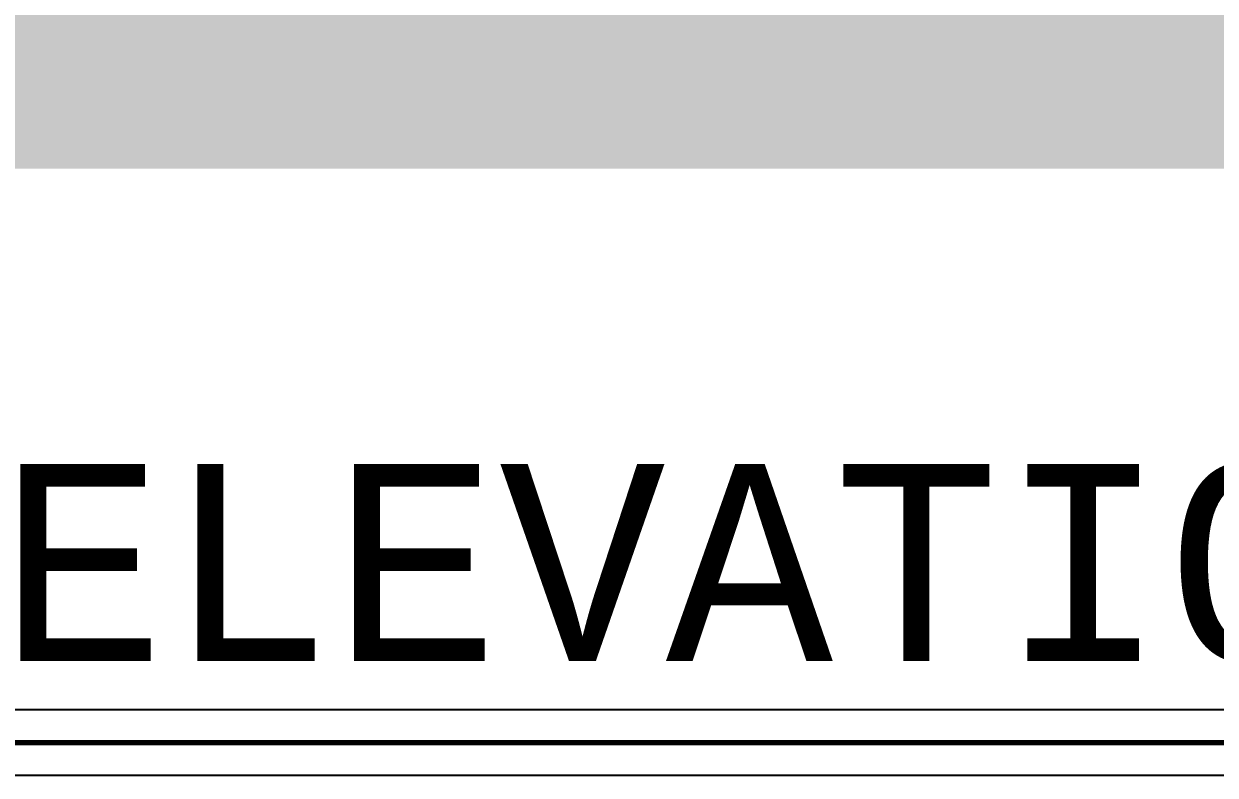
# Model space of a CAD drawing. Header units: inches. Extents: x 8351 to 42256, y 21052 to 33437.
# Drawn here: x 25413.8 to 25522.6, y 24192.3 to 24260.9 of the extents above; entities that cross this region are included whole.
import ezdxf

# ---------------------------------------------------------------- set-up
doc = ezdxf.new("R2010")
doc.units = ezdxf.units.IN
doc.header["$MEASUREMENT"] = 0
doc.layers.add('A-WALL', color=7, linetype='Continuous', lineweight=35)
doc.styles.get("Standard").update_dxf_attribs({"font": 'consolab.ttf', "height": 11})

msp = doc.modelspace()

# ---------------------------------------------------------------- hatches: boundary and pattern name
at = {"layer": 'A-WALL', "transparency": 33554687}
h = msp.add_hatch(dxfattribs=at)
h.set_pattern_fill('EARTH', color=9, scale=23)
h.set_pattern_definition([(0, (-7191.4393, 20651.825), (5.75, 5.75), [5.75, -5.75]), (0, (-7191.4393, 20653.981), (5.75, 5.75), [5.75, -5.75]), (0, (-7191.4393, 20656.1375), (5.75, 5.75), [5.75, -5.75]), (90, (-7190.7206, 20656.856), (-5.75, 5.75), [5.75, -5.75]), (90, (-7188.5643, 20656.856), (-5.75, 5.75), [5.75, -5.75]), (90, (-7186.408, 20656.856), (-5.75, 5.75), [5.75, -5.75])])
h.paths.add_polyline_path([(25774.64, 24262.72), (24994.64, 24262.72), (24994.64, 24247.72), (25774.64, 24247.72)])

# ---------------------------------------------------------------- linework, layer by layer
at = {"lineweight": -2}
for p, q in [((25289.72, 24198.3), (25714.77, 24198.3)), ((25289.72, 24192.3), (25714.77, 24192.3))]:
    msp.add_line(p, q, dxfattribs=at)
at = {"lineweight": 70}
msp.add_line((25289.72, 24195.3), (25714.77, 24195.3), dxfattribs=at)

# ---------------------------------------------------------------- texts
at = {"lineweight": -2, "insert": (25319.95, 24220.73), "char_height": 18, "attachment_point": 1}
msp.add_mtext_dynamic_manual_height_columns('SOUTH ELEVATION', width=379.0935, gutter_width=90, heights=[0], dxfattribs=at)

doc.saveas('drawing.dxf')
